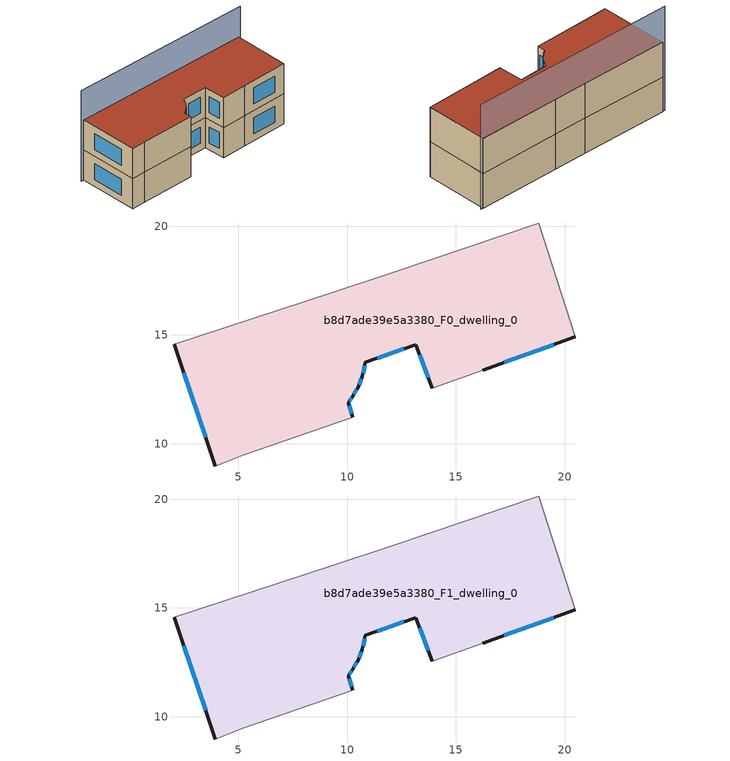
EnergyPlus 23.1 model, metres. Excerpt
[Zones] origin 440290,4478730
b8d7ade39e5a3380_F0_dwelling_0
 floor ground (EU_floor_Construction): 18.8,20.15 20.49,14.92 16.22,13.37 13.9,12.56 13.15,14.55 10.83,13.74 10.7,13.09 10.5,12.6 10.25,12.19 10.04,11.89 10.26,11.22 5.2,9.46 3.94,8.97 2.04,14.57 9.28,16.94 12.06,17.86 z0
 wall outside (EU_wall_Construction): 16.22,13.37 20.49,14.92 / 10.26,11.22 10.04,11.89 10.25,12.19 10.5,12.6 10.7,13.09 10.83,13.74 13.15,14.55 13.9,12.56 / 2.04,14.57 3.94,8.97 z0:3
 wall adiabatic (EU_wall_Construction): 20.49,14.92 18.8,20.15 12.06,17.86 9.28,16.94 2.04,14.57 / 13.9,12.56 16.22,13.37 / 3.94,8.97 5.2,9.46 10.26,11.22 z0:3
 window (EU_Window_Construction): 17.22,13.73 19.49,14.55 / 13.32,14.08 13.73,13.02 / 11.38,13.93 12.61,14.36 / 10.73,13.25 10.8,13.59 / 10.55,12.71 10.65,12.98 / 10.31,12.28 10.44,12.5 / 10.09,11.96 10.2,12.12 / 10.21,11.38 10.09,11.73 / 2.48,13.26 3.49,10.29 z0.7:2.3
b8d7ade39e5a3380_F1_dwelling_0
 floor to b8d7ade39e5a3380_F0_dwelling_0 (EU_floor_Construction): 18.8,20.15 20.49,14.92 16.22,13.37 13.9,12.56 13.15,14.55 10.83,13.74 10.7,13.09 10.5,12.6 10.25,12.19 10.04,11.89 10.26,11.22 5.19,9.46 3.94,8.97 2.04,14.57 9.28,16.94 12.06,17.86 z3
 wall outside (EU_wall_Construction): 16.22,13.37 20.49,14.92 / 10.26,11.22 10.04,11.89 10.25,12.19 10.5,12.6 10.7,13.09 10.83,13.74 13.15,14.55 13.9,12.56 / 2.04,14.57 3.94,8.97 z3:6
 wall adiabatic (EU_wall_Construction): 20.49,14.92 18.8,20.15 12.06,17.86 9.28,16.94 2.04,14.57 / 13.9,12.56 16.22,13.37 / 3.94,8.97 5.2,9.46 10.26,11.22 z3:6
 window (EU_Window_Construction): 17.22,13.73 19.49,14.55 / 13.32,14.08 13.73,13.02 / 11.38,13.93 12.61,14.36 / 10.73,13.25 10.8,13.59 / 10.55,12.71 10.65,12.98 / 10.31,12.28 10.44,12.5 / 10.09,11.96 10.2,12.12 / 10.21,11.38 10.09,11.73 / 2.48,13.26 3.49,10.29 z3.7:5.3
 roof outside (EU_roof_Construction): 20.49,14.92 18.8,20.15 12.06,17.86 9.28,16.94 2.04,14.57 3.94,8.97 5.2,9.46 10.26,11.22 10.04,11.89 10.25,12.19 10.5,12.6 10.7,13.09 10.83,13.74 13.15,14.55 13.9,12.56 16.22,13.37 z6
shading: 18.99,20.13 1.83,14.48 z0:9
[Building]
EU S2 Campaign: North Axis=0; Terrain=City; Solar Distribution=FullExterior
[Site:Location]
Madrid: Latitude=40.5; Longitude=-3.5; Time Zone=1; Elevation=609
[SizingPeriod:WeatherFileDays]
AnnualSizingPeriod: Begin Month=1; Begin Day of Month=1; End Month=12; End Day of Month=31; Day of Week for Start Day=Monday; Use Weather File Daylight Saving Period=No; Use Weather File Rain and Snow Indicators=No
[MATERIAL]
EU_InternalMass_Material: Roughness=MediumRough; Thickness=0.1; Conductivity=1; Density=1800; Specific Heat=900; Thermal Absorptance=0.9; Solar Absorptance=0.7; Visible Absorptance=0.7
[MATERIAL:NOMASS] Roughness=MediumRough; Thermal Absorptance=0.9; Solar Absorptance=0.7; Visible Absorptance=0.7
Name | Thermal Resistance
EU_wall_NoMass | 0.419739
EU_roof_NoMass | 0.352165
EU_floor_NoMass | 0.608284
[WINDOWMATERIAL:SIMPLEGLAZINGSYSTEM]
EU_Window_SimpleGlazing: UFactor=4.8352; Solar Heat Gain Coefficient=0.85; Visible Transmittance=0.85
[CONSTRUCTION]
EU_wall_Construction: EU_wall_NoMass
EU_roof_Construction: EU_roof_NoMass
EU_floor_Construction: EU_floor_NoMass
EU_Window_Construction: EU_Window_SimpleGlazing
EU_InternalMass_Construction: EU_InternalMass_Material
[ZONE] Type=1; Multiplier=1; Ceiling Height=autocalculate; Floor Area=autocalculate; Part of Total Floor Area=Yes
Name | Volume
b8d7ade39e5a3380_F0_dwelling_0 | 278.946
b8d7ade39e5a3380_F1_dwelling_0 | 278.947
[INTERNALMASS] Construction=EU_InternalMass_Construction; Surface Area=92.9823
Name | Zone or ZoneList
b8d7ade39e5a3380_F0_dwelling_0_EU_InternalMass | b8d7ade39e5a3380_F0_dwelling_0
b8d7ade39e5a3380_F1_dwelling_0_EU_InternalMass | b8d7ade39e5a3380_F1_dwelling_0
[OTHEREQUIPMENT] Fuel Type=Electricity; Design Level Calculation Method=Watts/Area; Power per Zone Floor Area=1; Fraction Latent=0; Fraction Radiant=0; Fraction Lost=0; Carbon Dioxide Generation Rate=0; EndUse Subcategory=EU_Step8_InternalGains
Name | Zone or ZoneList or Space or SpaceList | Schedule
EU_Step8_InternalGain_b8d7ade39e5a3380_F0_dwelling_0_f000 | b8d7ade39e5a3380_F0_dwelling_0 | EU_Step8_GainSchedule_b8d7ade39e5a3380_F0_dwelling_0_f000
EU_Step8_InternalGain_b8d7ade39e5a3380_F1_dwelling_0_f000 | b8d7ade39e5a3380_F1_dwelling_0 | EU_Step8_GainSchedule_b8d7ade39e5a3380_F1_dwelling_0_f000
[ZONEVENTILATION:DESIGNFLOWRATE] Schedule=EU_AlwaysOn; Design Flow Rate Calculation Method=AirChanges/Hour; Air Changes per Hour=0.703302; Ventilation Type=Natural; Fan Pressure Rise=0; Fan Total Efficiency=1; Constant Term Coefficient=1; Temperature Term Coefficient=0; Velocity Term Coefficient=0; Velocity Squared Term Coefficient=0; Minimum Indoor Temperature=-100; Maximum Indoor Temperature=100; Delta Temperature=-100; Minimum Outdoor Temperature=-100; Maximum Outdoor Temperature=100; Maximum Wind Speed=40
Name | Zone or ZoneList or Space or SpaceList
EU_ConstantAir_b8d7ade39e5a3380_F0_dwelling_0 | b8d7ade39e5a3380_F0_dwelling_0
EU_ConstantAir_b8d7ade39e5a3380_F1_dwelling_0 | b8d7ade39e5a3380_F1_dwelling_0
[HVACTEMPLATE:THERMOSTAT] Constant Heating Setpoint=20; Constant Cooling Setpoint=50
EU_HeatOnly_b8d7ade39e5a3380_F0_dwelling_0; EU_HeatOnly_b8d7ade39e5a3380_F1_dwelling_0
[HVACTEMPLATE:ZONE:IDEALLOADSAIRSYSTEM] System Availability Schedule=EU_AlwaysOn; Maximum Heating Supply Air Temperature=50; Minimum Cooling Supply Air Temperature=13; Maximum Heating Supply Air Humidity Ratio=0.0156; Minimum Cooling Supply Air Humidity Ratio=0.0077; Heating Limit=NoLimit; Cooling Limit=NoLimit; Heating Availability Schedule=EU_AlwaysOn; Cooling Availability Schedule=EU_CoolingOff; Dehumidification Control Type=ConstantSensibleHeatRatio; Cooling Sensible Heat Ratio=0.7; Dehumidification Setpoint=60; Humidification Control Type=None; Humidification Setpoint=30; Outdoor Air Method=None; Outdoor Air Flow Rate per Person=0.00944; Outdoor Air Flow Rate per Zone Floor Area=0; Outdoor Air Flow Rate per Zone=0; Demand Controlled Ventilation Type=None; Outdoor Air Economizer Type=NoEconomizer; Heat Recovery Type=None; Sensible Heat Recovery Effectiveness=0.7; Latent Heat Recovery Effectiveness=0.65
Name | Template Thermostat
b8d7ade39e5a3380_F0_dwelling_0 | EU_HeatOnly_b8d7ade39e5a3380_F0_dwelling_0
b8d7ade39e5a3380_F1_dwelling_0 | EU_HeatOnly_b8d7ade39e5a3380_F1_dwelling_0
[SIZING:ZONE] Zone Cooling Design Supply Air Temperature Input Method=SupplyAirTemperature; Zone Cooling Design Supply Air Temperature=13; Zone Heating Design Supply Air Temperature Input Method=SupplyAirTemperature; Zone Heating Design Supply Air Temperature=50; Zone Cooling Design Supply Air Humidity Ratio=0.008; Zone Heating Design Supply Air Humidity Ratio=0.008; Cooling Design Air Flow Method=DesignDay; Cooling Design Air Flow Rate=0; Cooling Minimum Air Flow per Zone Floor Area=0.000762; Cooling Minimum Air Flow=0; Cooling Minimum Air Flow Fraction=0.2; Heating Design Air Flow Method=DesignDay; Heating Design Air Flow Rate=0; Heating Maximum Air Flow per Zone Floor Area=0.002032; Heating Maximum Air Flow=0.141576; Heating Maximum Air Flow Fraction=0.3; Account for Dedicated Outdoor Air System=No; Dedicated Outdoor Air System Control Strategy=NeutralSupplyAir; Dedicated Outdoor Air Low Setpoint Temperature for Design=autosize; Dedicated Outdoor Air High Setpoint Temperature for Design=autosize; Zone Load Sizing Method=Sensible Load Only No Latent Load; Zone Latent Cooling Design Supply Air Humidity Ratio Input Method=HumidityRatioDifference; Zone Cooling Design Supply Air Humidity Ratio Difference=0.005; Zone Latent Heating Design Supply Air Humidity Ratio Input Method=HumidityRatioDifference; Zone Humidification Design Supply Air Humidity Ratio Difference=0.005
b8d7ade39e5a3380_F0_dwelling_0; b8d7ade39e5a3380_F1_dwelling_0
[SCHEDULE:CONSTANT]
Name | Hourly Value
EU_AlwaysOn | 1
EU_CoolingOff | 0
[SCHEDULE:FILE] Column Number=1; Rows to Skip at Top=0; Number of Hours of Data=8760; Column Separator=Comma; Interpolate to Timestep=No; Minutes per Item=60; Adjust Schedule for Daylight Savings=Yes
Name | File
EU_Step8_GainSchedule_b8d7ade39e5a3380_F0_dwelling_0_f000 | ../../schedules/b8d7ade39e5a3380/b8d7ade39e5a3380_F0_dwelling_0_f000_gain.csv
EU_Step8_GainSchedule_b8d7ade39e5a3380_F1_dwelling_0_f000 | ../../schedules/b8d7ade39e5a3380/b8d7ade39e5a3380_F1_dwelling_0_f000_gain.csv
